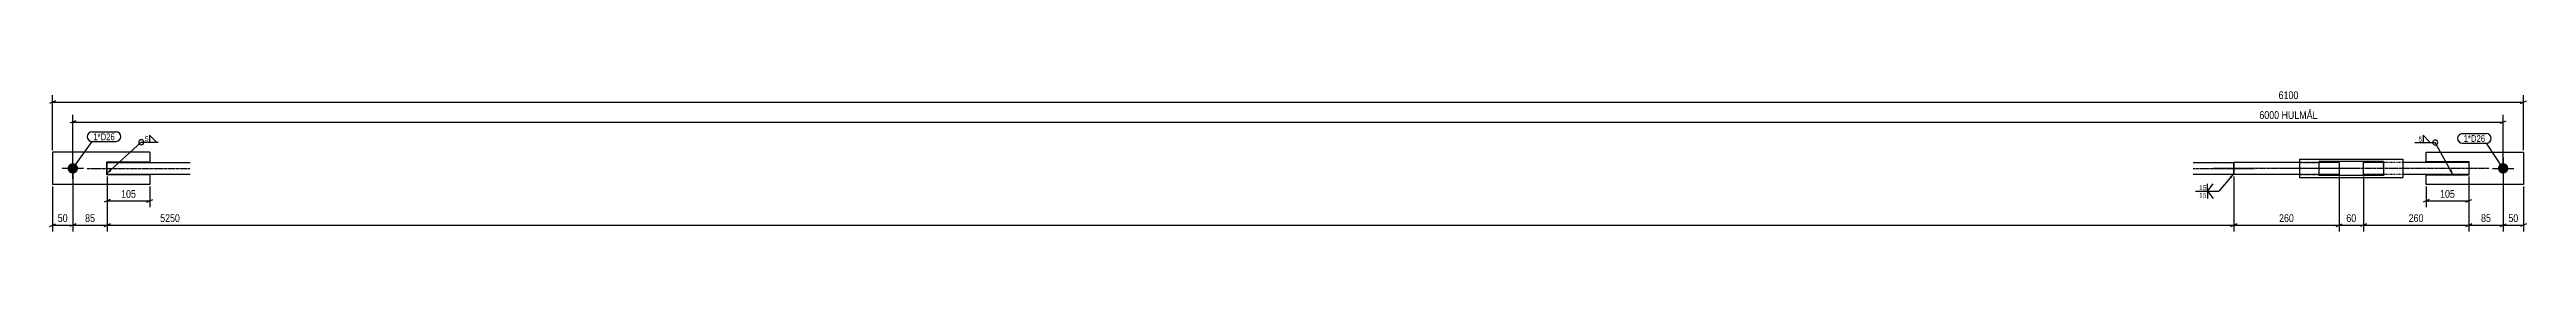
# Model space of a CAD drawing. Header units: millimetres. Extents: x 12 to 18466, y -28 to 364.
# Drawn here: x 12 to 6127, y 12 to 364 of the extents above; entities that cross this region are included whole.
import ezdxf

# ---------------------------------------------------------------- set-up
doc = ezdxf.new("R2010")
doc.units = ezdxf.units.MM
doc.linetypes.add('DXK_LINE_DOT2', pattern=[3.9198, 1.9599, -1.9599])
doc.linetypes.add('DXK_LINE_DOT3', pattern=[5.9187, 2.979, -0.9799, 0.9799, -0.9799])
for name, color, linetype in [('MÅLSÆTNING', 7, 'Continuous'), ('STÅL', 7, 'Continuous'), ('TEKST', 7, 'Continuous')]:
    doc.layers.add(name, color=color, linetype=linetype)
doc.styles.add('Arial Narrow', font='ARIALN.TTF', dxfattribs={"height": 0.2})

msp = doc.modelspace()

# ---------------------------------------------------------------- hatches: boundary and pattern name
at = {"layer": 'STÅL', "linetype": 'Continuous'}
for points in [[(69.5, 155.5, -1), (69.5, 181.5, -1)], [(6069.3, 181.5, -1), (6069.3, 155.5, -1)]]:
    msp.add_hatch(color=96, dxfattribs=at).paths.add_polyline_path(points)
at = {"layer": 'TEKST', "linetype": 'Continuous'}
for points in [[(164.8, 161.6), (153.5, 155.5), (160.6, 166.3)], [(5393.9, 148), (5404.3, 155.5), (5398.6, 144)], [(5941.9, 166), (5945.2, 153.5), (5936.4, 163)]]:
    msp.add_hatch(color=3, dxfattribs=at).paths.add_polyline_path(points)

# ---------------------------------------------------------------- linework, layer by layer
at = {"layer": 'MÅLSÆTNING', "color": 7, "linetype": 'Continuous'}
for p, q in [((27, 335.5), (12, 329.5)), ((19.5, 213.5), (19.5, 350.2)), ((6111.8, 329.5), (6126.8, 335.5)), ((6119.3, 213.5), (6119.3, 350.2)), ((77, 286.4), (62, 280.4)), ((69.5, 173.5), (69.5, 301.1)), ((69.5, 283.4), (6069.3, 283.4)), ((6061.8, 280.4), (6076.8, 286.4)), ((6069.3, 173.5), (6069.3, 301.1)), ((19.5, 123.5), (19.5, 12)), ((69.5, 163.5), (69.5, 12)), ((154.5, 148.5), (154.5, 12)), ((5404.3, 148.5), (5404.3, 12)), ((5404.3, 148.5), (5404.3, 12)), ((5664.3, 148.5), (5664.3, 12)), ((5724.3, 148.5), (5724.3, 12)), ((5879.3, 123.5), (5879.3, 72.2)), ((5984.3, 148.5), (5984.3, 72.2)), ((6069.3, 163.5), (6069.3, 12)), ((6119.3, 123.5), (6119.3, 12)), ((5886.8, 91.2), (5871.8, 85.2)), ((5879.3, 88.2), (5984.3, 88.2)), ((5976.8, 85.2), (5991.8, 91.2)), ((12, 25), (27, 31)), ((77, 31), (62, 25)), ((69.5, 28), (154.5, 28)), ((147, 25), (162, 31)), ((5396.8, 25), (5411.8, 31)), ((5411.8, 31), (5396.8, 25)), ((5656.8, 25), (5671.8, 31)), ((5664.3, 28), (5724.3, 28)), ((5731.8, 31), (5716.8, 25)), ((5991.8, 31), (5976.8, 25)), ((6061.8, 25), (6076.8, 31)), ((6069.3, 28), (6119.3, 28)), ((6126.8, 31), (6111.8, 25))]:
    msp.add_line(p, q, dxfattribs=at)
at = {"layer": 'STÅL', "color": 2, "linetype": 'Continuous'}
for p, q in [((19.5, 208.5), (19.5, 128.5)), ((259.5, 208.5), (19.5, 208.5)), ((153.5, 152.5), (153.5, 184.5)), ((153.5, 184.5), (259.5, 184.5)), ((154.5, 183.5), (359.5, 183.5)), ((154.5, 153.5), (154.5, 183.5)), ((259.5, 208.5), (259.5, 184.5)), ((5304.3, 183.5), (5404.3, 183.5)), ((5566.8, 183.5), (5404.3, 183.5)), ((5404.3, 153.5), (5404.3, 183.5)), ((5404.3, 183.5), (5404.3, 181.5)), ((5566.8, 191), (5821.8, 191)), ((5566.8, 191), (5566.8, 146)), ((5614.3, 186), (5614.3, 151)), ((5774.3, 186), (5614.3, 186)), ((5664.3, 183.5), (5614.3, 183.5)), ((5664.3, 183.5), (5664.3, 153.5)), ((5774.3, 183.5), (5724.3, 183.5)), ((5724.3, 153.5), (5724.3, 183.5)), ((5774.3, 186), (5774.3, 151)), ((5821.8, 191), (5821.8, 157.3)), ((5984.3, 183.5), (5821.8, 183.5)), ((5879.3, 184.5), (5879.3, 208.5)), ((5879.3, 208.5), (6119.3, 208.5)), ((5985.3, 184.5), (5879.3, 184.5)), ((5984.3, 183.5), (5984.3, 153.5)), ((5985.3, 152.5), (5985.3, 184.5)), ((6119.3, 208.5), (6119.3, 128.5)), ((259.5, 128.5), (19.5, 128.5)), ((259.5, 152.5), (153.5, 152.5)), ((359.5, 153.5), (154.5, 153.5)), ((259.5, 152.5), (259.5, 128.5)), ((5404.3, 153.5), (5304.3, 153.5)), ((5404.3, 181.5), (5404.3, 153.5)), ((5566.8, 153.5), (5404.3, 153.5)), ((5566.8, 146), (5821.8, 146)), ((5664.3, 153.5), (5614.3, 153.5)), ((5774.3, 151), (5614.3, 151)), ((5774.3, 153.5), (5724.3, 153.5)), ((5821.8, 157.3), (5821.8, 146)), ((5984.3, 153.5), (5821.8, 153.5)), ((5879.3, 128.5), (5879.3, 152.5)), ((5879.3, 152.5), (5985.3, 152.5)), ((6119.3, 128.5), (5879.3, 128.5))]:
    msp.add_line(p, q, dxfattribs=at)
at = {"layer": 'STÅL', "color": 96, "linetype": 'Continuous'}
for p, q in [((69.5, 142.5), (69.5, 194.5)), ((6069.3, 194.5), (6069.3, 142.5)), ((95.5, 168.5), (43.5, 168.5)), ((6043.3, 168.5), (6095.3, 168.5))]:
    msp.add_line(p, q, dxfattribs=at)
at = {"layer": 'STÅL', "color": 7, "linetype": 'DXK_LINE_DOT2'}
for p, q in [((5614.3, 183.5), (5566.8, 183.5)), ((5566.8, 183.5), (5614.3, 183.5)), ((5774.3, 168.5), (5774.3, 186)), ((5821.8, 183.5), (5774.3, 183.5)), ((5614.3, 153.5), (5566.8, 153.5)), ((5566.8, 153.5), (5614.3, 153.5)), ((5821.8, 153.5), (5774.3, 153.5))]:
    msp.add_line(p, q, dxfattribs=at)
at = {"layer": 'STÅL', "color": 7, "linetype": 'DXK_LINE_DOT3'}
for p, q in [((104.5, 168.5), (359.5, 168.5)), ((5304.3, 168.5), (5454.3, 168.5)), ((5714.3, 168.5), (5354.3, 168.5)), ((5674.3, 168.5), (5516.8, 168.5)), ((6034.3, 168.5), (5674.3, 168.5))]:
    msp.add_line(p, q, dxfattribs=at)
at = {"layer": 'TEKST', "color": 3, "linetype": 'Continuous'}
for p, q in [((5945.2, 153.5), (5901.7, 232.6)), ((5404.3, 155.5), (5367.6, 112.2))]:
    msp.add_line(p, q, dxfattribs=at)
msp.add_arc((5901.7, 232.6), 6.25, 270, 90, dxfattribs=at)

# ---------------------------------------------------------------- next in the draw order: wipeouts: each hides what was drawn before it
at = {"color": 0}
for points, layer in [([(5615.2, 287.1), (5615.2, 315.1), (5463.5, 315.1), (5463.5, 287.1)], 'MÅLSÆTNING'), ([(5954.1, 91.9), (5954.1, 119.9), (5909.6, 119.9), (5909.6, 91.9)], 'MÅLSÆTNING'), ([(128.2, 31.8), (128.2, 59.8), (95.8, 59.8), (95.8, 31.8)], 'MÅLSÆTNING'), ([(5710.5, 31.8), (5710.5, 59.8), (5678.2, 59.8), (5678.2, 31.8)], 'MÅLSÆTNING'), ([(6110.5, 31.8), (6110.5, 59.8), (6078.2, 59.8), (6078.2, 31.8)], 'MÅLSÆTNING'), ([(255.9, 234.8), (255.9, 249.3), (246.2, 249.3), (246.2, 234.8)], 'TEKST'), ([(5868.9, 234.1), (5868.9, 248.6), (5859.3, 248.6), (5859.3, 234.1)], 'TEKST'), ([(6024.9, 234.2), (6024.9, 251.7), (5971.6, 251.7), (5971.6, 234.2)], 'TEKST'), ([(5334.9, 113.7), (5334.9, 128.2), (5317.6, 128.2), (5317.6, 113.7)], 'TEKST')]:
    msp.add_wipeout(points, dxfattribs=at).dxf.layer = layer

# ---------------------------------------------------------------- next in the draw order: linework, layer by layer
at = {"layer": 'MÅLSÆTNING', "color": 7, "linetype": 'Continuous'}
for p, q in [((19.5, 332.5), (6119.3, 332.5)), ((69.5, 163.5), (69.5, 12)), ((154.5, 148.5), (154.5, 12)), ((154.5, 148.5), (154.5, 72.2)), ((5664.3, 148.5), (5664.3, 12)), ((5724.3, 148.5), (5724.3, 12)), ((5984.3, 148.5), (5984.3, 12)), ((6069.3, 163.5), (6069.3, 12)), ((162, 91.2), (147, 85.2)), ((19.5, 28), (69.5, 28)), ((77, 31), (62, 25)), ((162, 31), (147, 25)), ((154.5, 28), (5404.3, 28)), ((5404.3, 28), (5664.3, 28)), ((5656.8, 25), (5671.8, 31)), ((5731.8, 31), (5716.8, 25)), ((5984.3, 28), (6069.3, 28)), ((6061.8, 25), (6076.8, 31))]:
    msp.add_line(p, q, dxfattribs=at)
at = {"layer": 'TEKST', "color": 3, "linetype": 'Continuous'}
for p, q in [((276.3, 233.3), (258.4, 251.2)), ((258.4, 251.2), (258.4, 233.3)), ((5889.3, 232.6), (5871.5, 250.5)), ((5871.5, 250.5), (5871.5, 232.6)), ((153.5, 155.5), (238.5, 233.3)), ((238.5, 233.3), (279.9, 233.3)), ((258.4, 233.3), (276.3, 233.3)), ((5851.5, 232.6), (5901.7, 232.6)), ((5871.5, 232.6), (5889.3, 232.6)), ((5339.2, 112.2), (5353.5, 130.1)), ((5339.2, 112.2), (5339.2, 130.1))]:
    msp.add_line(p, q, dxfattribs=at)
for centre, start, end in [((238.5, 233.3), 90, 270), ((238.5, 233.3), 270, 90), ((5901.7, 232.6), 90, 270)]:
    msp.add_arc(centre, 6.25, start, end, dxfattribs=at)

# ---------------------------------------------------------------- next in the draw order: texts
at = {"layer": 'MÅLSÆTNING', "color": 3, "style": 'Arial Narrow'}
for s, height, p in [('6000 HULMÅL', 19.089, (5467.5, 291.1)), ('105', 19.09, (5913.6, 95.9)), ('85', 19.09, (99.8, 35.8)), ('60', 19.09, (5682.2, 35.8)), ('50', 19.09, (6082.2, 35.8))]:
    msp.add_text(s, height=height, dxfattribs=at).set_placement(p)
at = {"layer": 'TEKST', "color": 3, "style": 'Arial Narrow'}
for p in [(247.2, 235.8), (5860.3, 235.1)]:
    msp.add_text('5', height=11.9, dxfattribs=at).set_placement(p)

# ---------------------------------------------------------------- next in the draw order: wipeouts: each hides what was drawn before it
at = {"color": 0}
msp.add_wipeout([(6024.9, 234.2), (6024.9, 251.7), (5971.6, 251.7), (5971.6, 234.2)], dxfattribs=at).dxf.layer = 'TEKST'

# ---------------------------------------------------------------- next in the draw order: linework, layer by layer
at = {"layer": 'TEKST', "color": 7, "linetype": 'Continuous'}
for p, q in [((5968.6, 254.7), (6027.9, 254.7)), ((5968.6, 231.2), (6027.9, 231.2)), ((6069.3, 168.5), (6027.9, 231.2))]:
    msp.add_line(p, q, dxfattribs=at)
for centre, radius, start, end in [((5968.6, 242.9), 11.7, 90, 270), ((6027.9, 242.9), 11.8, 270, 90)]:
    msp.add_arc(centre, radius, start, end, dxfattribs=at)

# ---------------------------------------------------------------- next in the draw order: texts
at = {"layer": 'TEKST', "color": 3, "style": 'Arial Narrow'}
msp.add_text('1*D26', height=16.7, dxfattribs=at).set_placement((5971.6, 234.2))

# ---------------------------------------------------------------- next in the draw order: wipeouts: each hides what was drawn before it
at = {"color": 0}
for points, layer in [([(5567.7, 336.2), (5567.7, 364.2), (5511, 364.2), (5511, 336.2)], 'MÅLSÆTNING'), ([(60.7, 31.8), (60.7, 59.8), (28.3, 59.8), (28.3, 31.8)], 'MÅLSÆTNING'), ([(337.9, 31.8), (337.9, 59.8), (281.1, 59.8), (281.1, 31.8)], 'MÅLSÆTNING'), ([(5556.6, 31.8), (5556.6, 59.8), (5512.1, 59.8), (5512.1, 31.8)], 'MÅLSÆTNING'), ([(6043, 31.8), (6043, 59.8), (6010.7, 59.8), (6010.7, 31.8)], 'MÅLSÆTNING'), ([(173.3, 238.4), (173.3, 255.9), (120, 255.9), (120, 238.4)], 'TEKST')]:
    msp.add_wipeout(points, dxfattribs=at).dxf.layer = layer
at = {"color": 0, "linetype": 'Continuous'}
msp.add_wipeout([(5334.9, 95), (5334.9, 109.5), (5317.6, 109.5), (5317.6, 95)], dxfattribs=at).dxf.layer = 'TEKST'

# ---------------------------------------------------------------- next in the draw order: linework, layer by layer
at = {"layer": 'MÅLSÆTNING', "color": 7, "linetype": 'Continuous'}
for p, q in [((259.5, 123.5), (259.5, 72.2)), ((5984.3, 148.5), (5984.3, 12)), ((154.5, 88.2), (259.5, 88.2)), ((252, 85.2), (267, 91.2)), ((5724.3, 28), (5984.3, 28)), ((5976.8, 25), (5991.8, 31))]:
    msp.add_line(p, q, dxfattribs=at)
at = {"layer": 'TEKST', "color": 3, "linetype": 'Continuous'}
for p, q in [((5309.9, 112.2), (5367.6, 112.2)), ((5339.2, 112.2), (5353.5, 94.4)), ((5339.2, 112.2), (5339.2, 94.4))]:
    msp.add_line(p, q, dxfattribs=at)

# ---------------------------------------------------------------- next in the draw order: texts
at = {"layer": 'MÅLSÆTNING', "color": 3, "style": 'Arial Narrow'}
for s, p in [('6100', (5515, 340.2)), ('50', (32.3, 35.8)), ('5250', (285.1, 35.8)), ('260', (5516.1, 35.8)), ('85', (6014.7, 35.8))]:
    msp.add_text(s, height=19.09, dxfattribs=at).set_placement(p)
at = {"layer": 'TEKST', "color": 3, "style": 'Arial Narrow'}
msp.add_text('15', height=11.93, dxfattribs=at).set_placement((5318.6, 114.7))
at = {"layer": 'TEKST', "color": 3, "linetype": 'Continuous', "style": 'Arial Narrow'}
msp.add_text('15', height=11.93, dxfattribs=at).set_placement((5318.6, 96))

# ---------------------------------------------------------------- next in the draw order: wipeouts: each hides what was drawn before it
at = {"color": 0}
msp.add_wipeout([(173.3, 238.4), (173.3, 255.9), (120, 255.9), (120, 238.4)], dxfattribs=at).dxf.layer = 'TEKST'

# ---------------------------------------------------------------- next in the draw order: linework, layer by layer
at = {"layer": 'TEKST', "color": 7, "linetype": 'Continuous'}
for p, q in [((117, 258.9), (176.3, 258.9)), ((69.5, 168.5), (117, 235.4)), ((117, 235.4), (176.3, 235.4))]:
    msp.add_line(p, q, dxfattribs=at)
for centre, radius, start, end in [((117, 247.2), 11.8, 90, 270), ((176.3, 247.2), 11.7, 270, 90)]:
    msp.add_arc(centre, radius, start, end, dxfattribs=at)

# ---------------------------------------------------------------- next in the draw order: texts
at = {"layer": 'TEKST', "color": 3, "style": 'Arial Narrow'}
msp.add_text('1*D26', height=16.7, dxfattribs=at).set_placement((120, 238.4))

# ---------------------------------------------------------------- next in the draw order: wipeouts: each hides what was drawn before it
at = {"color": 0}
for points in [[(229.3, 91.9), (229.3, 119.9), (184.7, 119.9), (184.7, 91.9)], [(5876.6, 31.8), (5876.6, 59.8), (5832.1, 59.8), (5832.1, 31.8)]]:
    msp.add_wipeout(points, dxfattribs=at).dxf.layer = 'MÅLSÆTNING'

# ---------------------------------------------------------------- next in the draw order: texts
at = {"layer": 'MÅLSÆTNING', "color": 3, "style": 'Arial Narrow'}
for s, p in [('105', (188.7, 95.9)), ('260', (5836.1, 35.8))]:
    msp.add_text(s, height=19.09, dxfattribs=at).set_placement(p)

doc.saveas('drawing.dxf')
